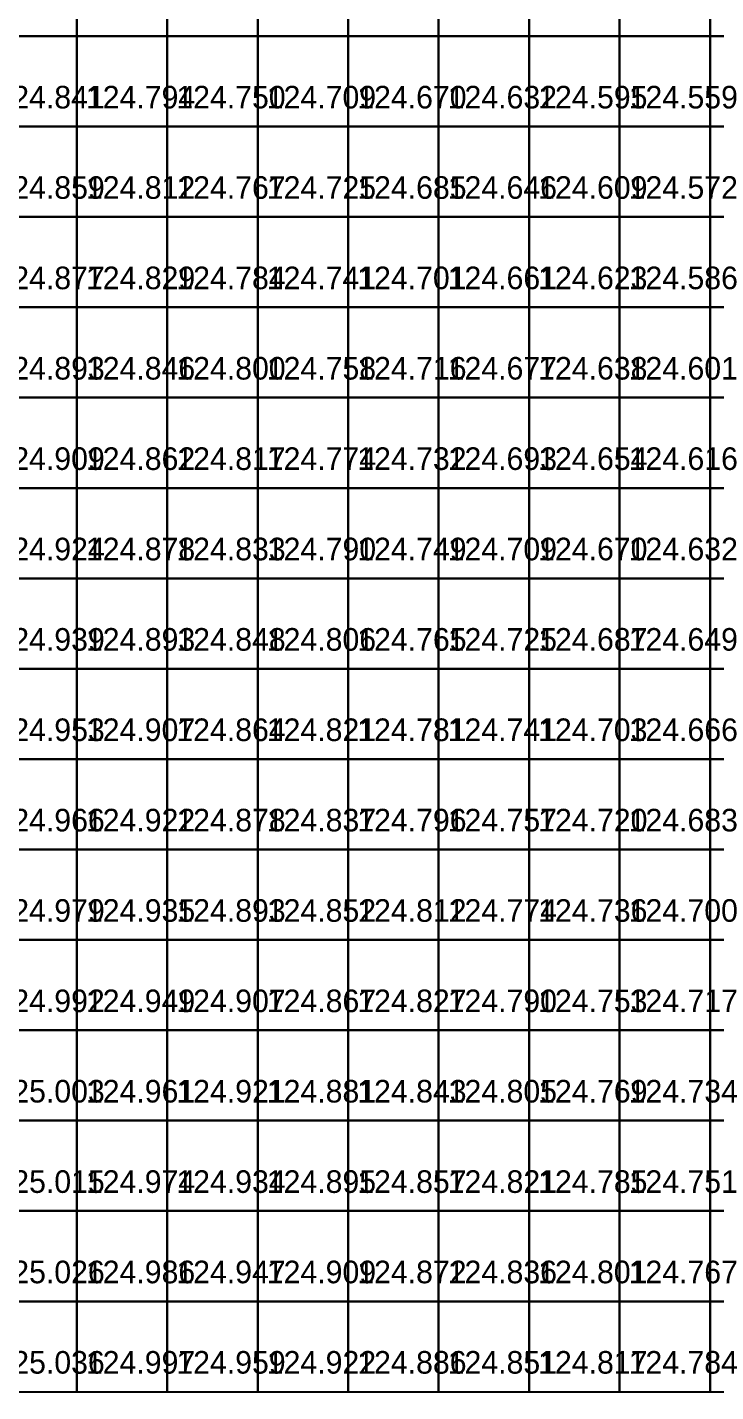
# Model space of a CAD drawing. Header units: metres. Extents: x 287857 to 287978, y 62957 to 63018.
# Drawn here: x 287940.38 to 287947.99, y 62956.83 to 62971.93 of the extents above; entities that cross this region are included whole.
import ezdxf

# ---------------------------------------------------------------- set-up
doc = ezdxf.new("R2010")
doc.units = ezdxf.units.M
doc.layers.add('CIVILS-INTERP', color=7, linetype='Continuous', true_color=0x64748b)
doc.layers.add('CIVILS-LEVEL-TXT', color=7, linetype='Continuous', true_color=0x38bdf8)

msp = doc.modelspace()

# ---------------------------------------------------------------- linework, layer by layer
at = {"layer": 'CIVILS-INTERP'}
for points in [[(287939.925, 62971.831, 124.823), (287940.925, 62971.831, 124.823), (287940.925, 62972.831, 124.823), (287939.925, 62972.831, 124.823), (287939.925, 62971.831, 124.823)], [(287940.925, 62971.831, 124.776), (287941.925, 62971.831, 124.776), (287941.925, 62972.831, 124.776), (287940.925, 62972.831, 124.776), (287940.925, 62971.831, 124.776)], [(287941.925, 62971.831, 124.732), (287942.925, 62971.831, 124.732), (287942.925, 62972.831, 124.732), (287941.925, 62972.831, 124.732), (287941.925, 62971.831, 124.732)], [(287942.925, 62971.831, 124.692), (287943.925, 62971.831, 124.692), (287943.925, 62972.831, 124.692), (287942.925, 62972.831, 124.692), (287942.925, 62971.831, 124.692)], [(287943.925, 62971.831, 124.655), (287944.925, 62971.831, 124.655), (287944.925, 62972.831, 124.655), (287943.925, 62972.831, 124.655), (287943.925, 62971.831, 124.655)], [(287944.925, 62971.831, 124.619), (287945.925, 62971.831, 124.619), (287945.925, 62972.831, 124.619), (287944.925, 62972.831, 124.619), (287944.925, 62971.831, 124.619)], [(287945.925, 62971.831, 124.583), (287946.925, 62971.831, 124.583), (287946.925, 62972.831, 124.583), (287945.925, 62972.831, 124.583), (287945.925, 62971.831, 124.583)], [(287946.925, 62971.831, 124.548), (287947.925, 62971.831, 124.548), (287947.925, 62972.831, 124.548), (287946.925, 62972.831, 124.548), (287946.925, 62971.831, 124.548)], [(287947.925, 62971.831, 124.511), (287948.925, 62971.831, 124.511), (287948.925, 62972.831, 124.511), (287947.925, 62972.831, 124.511), (287947.925, 62971.831, 124.511)], [(287939.925, 62970.831, 124.841), (287940.925, 62970.831, 124.841), (287940.925, 62971.831, 124.841), (287939.925, 62971.831, 124.841), (287939.925, 62970.831, 124.841)], [(287940.925, 62970.831, 124.794), (287941.925, 62970.831, 124.794), (287941.925, 62971.831, 124.794), (287940.925, 62971.831, 124.794), (287940.925, 62970.831, 124.794)], [(287941.925, 62970.831, 124.75), (287942.925, 62970.831, 124.75), (287942.925, 62971.831, 124.75), (287941.925, 62971.831, 124.75), (287941.925, 62970.831, 124.75)], [(287942.925, 62970.831, 124.709), (287943.925, 62970.831, 124.709), (287943.925, 62971.831, 124.709), (287942.925, 62971.831, 124.709), (287942.925, 62970.831, 124.709)], [(287943.925, 62970.831, 124.67), (287944.925, 62970.831, 124.67), (287944.925, 62971.831, 124.67), (287943.925, 62971.831, 124.67), (287943.925, 62970.831, 124.67)], [(287944.925, 62970.831, 124.632), (287945.925, 62970.831, 124.632), (287945.925, 62971.831, 124.632), (287944.925, 62971.831, 124.632), (287944.925, 62970.831, 124.632)], [(287945.925, 62970.831, 124.595), (287946.925, 62970.831, 124.595), (287946.925, 62971.831, 124.595), (287945.925, 62971.831, 124.595), (287945.925, 62970.831, 124.595)], [(287946.925, 62970.831, 124.559), (287947.925, 62970.831, 124.559), (287947.925, 62971.831, 124.559), (287946.925, 62971.831, 124.559), (287946.925, 62970.831, 124.559)], [(287947.925, 62970.831, 124.522), (287948.925, 62970.831, 124.522), (287948.925, 62971.831, 124.522), (287947.925, 62971.831, 124.522), (287947.925, 62970.831, 124.522)], [(287939.925, 62969.831, 124.859), (287940.925, 62969.831, 124.859), (287940.925, 62970.831, 124.859), (287939.925, 62970.831, 124.859), (287939.925, 62969.831, 124.859)], [(287940.925, 62969.831, 124.812), (287941.925, 62969.831, 124.812), (287941.925, 62970.831, 124.812), (287940.925, 62970.831, 124.812), (287940.925, 62969.831, 124.812)], [(287941.925, 62969.831, 124.767), (287942.925, 62969.831, 124.767), (287942.925, 62970.831, 124.767), (287941.925, 62970.831, 124.767), (287941.925, 62969.831, 124.767)], [(287942.925, 62969.831, 124.725), (287943.925, 62969.831, 124.725), (287943.925, 62970.831, 124.725), (287942.925, 62970.831, 124.725), (287942.925, 62969.831, 124.725)], [(287943.925, 62969.831, 124.685), (287944.925, 62969.831, 124.685), (287944.925, 62970.831, 124.685), (287943.925, 62970.831, 124.685), (287943.925, 62969.831, 124.685)], [(287944.925, 62969.831, 124.646), (287945.925, 62969.831, 124.646), (287945.925, 62970.831, 124.646), (287944.925, 62970.831, 124.646), (287944.925, 62969.831, 124.646)], [(287945.925, 62969.831, 124.609), (287946.925, 62969.831, 124.609), (287946.925, 62970.831, 124.609), (287945.925, 62970.831, 124.609), (287945.925, 62969.831, 124.609)], [(287946.925, 62969.831, 124.572), (287947.925, 62969.831, 124.572), (287947.925, 62970.831, 124.572), (287946.925, 62970.831, 124.572), (287946.925, 62969.831, 124.572)], [(287947.925, 62969.831, 124.535), (287948.925, 62969.831, 124.535), (287948.925, 62970.831, 124.535), (287947.925, 62970.831, 124.535), (287947.925, 62969.831, 124.535)], [(287939.925, 62968.831, 124.877), (287940.925, 62968.831, 124.877), (287940.925, 62969.831, 124.877), (287939.925, 62969.831, 124.877), (287939.925, 62968.831, 124.877)], [(287940.925, 62968.831, 124.829), (287941.925, 62968.831, 124.829), (287941.925, 62969.831, 124.829), (287940.925, 62969.831, 124.829), (287940.925, 62968.831, 124.829)], [(287941.925, 62968.831, 124.784), (287942.925, 62968.831, 124.784), (287942.925, 62969.831, 124.784), (287941.925, 62969.831, 124.784), (287941.925, 62968.831, 124.784)], [(287942.925, 62968.831, 124.741), (287943.925, 62968.831, 124.741), (287943.925, 62969.831, 124.741), (287942.925, 62969.831, 124.741), (287942.925, 62968.831, 124.741)], [(287943.925, 62968.831, 124.701), (287944.925, 62968.831, 124.701), (287944.925, 62969.831, 124.701), (287943.925, 62969.831, 124.701), (287943.925, 62968.831, 124.701)], [(287944.925, 62968.831, 124.661), (287945.925, 62968.831, 124.661), (287945.925, 62969.831, 124.661), (287944.925, 62969.831, 124.661), (287944.925, 62968.831, 124.661)], [(287945.925, 62968.831, 124.623), (287946.925, 62968.831, 124.623), (287946.925, 62969.831, 124.623), (287945.925, 62969.831, 124.623), (287945.925, 62968.831, 124.623)], [(287946.925, 62968.831, 124.586), (287947.925, 62968.831, 124.586), (287947.925, 62969.831, 124.586), (287946.925, 62969.831, 124.586), (287946.925, 62968.831, 124.586)], [(287947.925, 62968.831, 124.548), (287948.925, 62968.831, 124.548), (287948.925, 62969.831, 124.548), (287947.925, 62969.831, 124.548), (287947.925, 62968.831, 124.548)], [(287939.925, 62967.831, 124.893), (287940.925, 62967.831, 124.893), (287940.925, 62968.831, 124.893), (287939.925, 62968.831, 124.893), (287939.925, 62967.831, 124.893)], [(287940.925, 62967.831, 124.846), (287941.925, 62967.831, 124.846), (287941.925, 62968.831, 124.846), (287940.925, 62968.831, 124.846), (287940.925, 62967.831, 124.846)], [(287941.925, 62967.831, 124.8), (287942.925, 62967.831, 124.8), (287942.925, 62968.831, 124.8), (287941.925, 62968.831, 124.8), (287941.925, 62967.831, 124.8)], [(287942.925, 62967.831, 124.758), (287943.925, 62967.831, 124.758), (287943.925, 62968.831, 124.758), (287942.925, 62968.831, 124.758), (287942.925, 62967.831, 124.758)], [(287943.925, 62967.831, 124.716), (287944.925, 62967.831, 124.716), (287944.925, 62968.831, 124.716), (287943.925, 62968.831, 124.716), (287943.925, 62967.831, 124.716)], [(287944.925, 62967.831, 124.677), (287945.925, 62967.831, 124.677), (287945.925, 62968.831, 124.677), (287944.925, 62968.831, 124.677), (287944.925, 62967.831, 124.677)], [(287945.925, 62967.831, 124.638), (287946.925, 62967.831, 124.638), (287946.925, 62968.831, 124.638), (287945.925, 62968.831, 124.638), (287945.925, 62967.831, 124.638)], [(287946.925, 62967.831, 124.601), (287947.925, 62967.831, 124.601), (287947.925, 62968.831, 124.601), (287946.925, 62968.831, 124.601), (287946.925, 62967.831, 124.601)], [(287947.925, 62967.831, 124.563), (287948.925, 62967.831, 124.563), (287948.925, 62968.831, 124.563), (287947.925, 62968.831, 124.563), (287947.925, 62967.831, 124.563)], [(287939.925, 62966.831, 124.909), (287940.925, 62966.831, 124.909), (287940.925, 62967.831, 124.909), (287939.925, 62967.831, 124.909), (287939.925, 62966.831, 124.909)], [(287940.925, 62966.831, 124.862), (287941.925, 62966.831, 124.862), (287941.925, 62967.831, 124.862), (287940.925, 62967.831, 124.862), (287940.925, 62966.831, 124.862)], [(287941.925, 62966.831, 124.817), (287942.925, 62966.831, 124.817), (287942.925, 62967.831, 124.817), (287941.925, 62967.831, 124.817), (287941.925, 62966.831, 124.817)], [(287942.925, 62966.831, 124.774), (287943.925, 62966.831, 124.774), (287943.925, 62967.831, 124.774), (287942.925, 62967.831, 124.774), (287942.925, 62966.831, 124.774)], [(287943.925, 62966.831, 124.732), (287944.925, 62966.831, 124.732), (287944.925, 62967.831, 124.732), (287943.925, 62967.831, 124.732), (287943.925, 62966.831, 124.732)], [(287944.925, 62966.831, 124.693), (287945.925, 62966.831, 124.693), (287945.925, 62967.831, 124.693), (287944.925, 62967.831, 124.693), (287944.925, 62966.831, 124.693)], [(287945.925, 62966.831, 124.654), (287946.925, 62966.831, 124.654), (287946.925, 62967.831, 124.654), (287945.925, 62967.831, 124.654), (287945.925, 62966.831, 124.654)], [(287946.925, 62966.831, 124.616), (287947.925, 62966.831, 124.616), (287947.925, 62967.831, 124.616), (287946.925, 62967.831, 124.616), (287946.925, 62966.831, 124.616)], [(287947.925, 62966.831, 124.579), (287948.925, 62966.831, 124.579), (287948.925, 62967.831, 124.579), (287947.925, 62967.831, 124.579), (287947.925, 62966.831, 124.579)], [(287939.925, 62965.831, 124.924), (287940.925, 62965.831, 124.924), (287940.925, 62966.831, 124.924), (287939.925, 62966.831, 124.924), (287939.925, 62965.831, 124.924)], [(287940.925, 62965.831, 124.878), (287941.925, 62965.831, 124.878), (287941.925, 62966.831, 124.878), (287940.925, 62966.831, 124.878), (287940.925, 62965.831, 124.878)], [(287941.925, 62965.831, 124.833), (287942.925, 62965.831, 124.833), (287942.925, 62966.831, 124.833), (287941.925, 62966.831, 124.833), (287941.925, 62965.831, 124.833)], [(287942.925, 62965.831, 124.79), (287943.925, 62965.831, 124.79), (287943.925, 62966.831, 124.79), (287942.925, 62966.831, 124.79), (287942.925, 62965.831, 124.79)], [(287943.925, 62965.831, 124.749), (287944.925, 62965.831, 124.749), (287944.925, 62966.831, 124.749), (287943.925, 62966.831, 124.749), (287943.925, 62965.831, 124.749)], [(287944.925, 62965.831, 124.709), (287945.925, 62965.831, 124.709), (287945.925, 62966.831, 124.709), (287944.925, 62966.831, 124.709), (287944.925, 62965.831, 124.709)], [(287945.925, 62965.831, 124.67), (287946.925, 62965.831, 124.67), (287946.925, 62966.831, 124.67), (287945.925, 62966.831, 124.67), (287945.925, 62965.831, 124.67)], [(287946.925, 62965.831, 124.632), (287947.925, 62965.831, 124.632), (287947.925, 62966.831, 124.632), (287946.925, 62966.831, 124.632), (287946.925, 62965.831, 124.632)], [(287947.925, 62965.831, 124.596), (287948.925, 62965.831, 124.596), (287948.925, 62966.831, 124.596), (287947.925, 62966.831, 124.596), (287947.925, 62965.831, 124.596)], [(287939.925, 62964.831, 124.939), (287940.925, 62964.831, 124.939), (287940.925, 62965.831, 124.939), (287939.925, 62965.831, 124.939), (287939.925, 62964.831, 124.939)], [(287940.925, 62964.831, 124.893), (287941.925, 62964.831, 124.893), (287941.925, 62965.831, 124.893), (287940.925, 62965.831, 124.893), (287940.925, 62964.831, 124.893)], [(287941.925, 62964.831, 124.848), (287942.925, 62964.831, 124.848), (287942.925, 62965.831, 124.848), (287941.925, 62965.831, 124.848), (287941.925, 62964.831, 124.848)], [(287942.925, 62964.831, 124.806), (287943.925, 62964.831, 124.806), (287943.925, 62965.831, 124.806), (287942.925, 62965.831, 124.806), (287942.925, 62964.831, 124.806)], [(287943.925, 62964.831, 124.765), (287944.925, 62964.831, 124.765), (287944.925, 62965.831, 124.765), (287943.925, 62965.831, 124.765), (287943.925, 62964.831, 124.765)], [(287944.925, 62964.831, 124.725), (287945.925, 62964.831, 124.725), (287945.925, 62965.831, 124.725), (287944.925, 62965.831, 124.725), (287944.925, 62964.831, 124.725)], [(287945.925, 62964.831, 124.687), (287946.925, 62964.831, 124.687), (287946.925, 62965.831, 124.687), (287945.925, 62965.831, 124.687), (287945.925, 62964.831, 124.687)], [(287946.925, 62964.831, 124.649), (287947.925, 62964.831, 124.649), (287947.925, 62965.831, 124.649), (287946.925, 62965.831, 124.649), (287946.925, 62964.831, 124.649)], [(287947.925, 62964.831, 124.613), (287948.925, 62964.831, 124.613), (287948.925, 62965.831, 124.613), (287947.925, 62965.831, 124.613), (287947.925, 62964.831, 124.613)], [(287939.925, 62963.831, 124.953), (287940.925, 62963.831, 124.953), (287940.925, 62964.831, 124.953), (287939.925, 62964.831, 124.953), (287939.925, 62963.831, 124.953)], [(287940.925, 62963.831, 124.907), (287941.925, 62963.831, 124.907), (287941.925, 62964.831, 124.907), (287940.925, 62964.831, 124.907), (287940.925, 62963.831, 124.907)], [(287941.925, 62963.831, 124.864), (287942.925, 62963.831, 124.864), (287942.925, 62964.831, 124.864), (287941.925, 62964.831, 124.864), (287941.925, 62963.831, 124.864)], [(287942.925, 62963.831, 124.821), (287943.925, 62963.831, 124.821), (287943.925, 62964.831, 124.821), (287942.925, 62964.831, 124.821), (287942.925, 62963.831, 124.821)], [(287943.925, 62963.831, 124.781), (287944.925, 62963.831, 124.781), (287944.925, 62964.831, 124.781), (287943.925, 62964.831, 124.781), (287943.925, 62963.831, 124.781)], [(287944.925, 62963.831, 124.741), (287945.925, 62963.831, 124.741), (287945.925, 62964.831, 124.741), (287944.925, 62964.831, 124.741), (287944.925, 62963.831, 124.741)], [(287945.925, 62963.831, 124.703), (287946.925, 62963.831, 124.703), (287946.925, 62964.831, 124.703), (287945.925, 62964.831, 124.703), (287945.925, 62963.831, 124.703)], [(287946.925, 62963.831, 124.666), (287947.925, 62963.831, 124.666), (287947.925, 62964.831, 124.666), (287946.925, 62964.831, 124.666), (287946.925, 62963.831, 124.666)], [(287947.925, 62963.831, 124.63), (287948.925, 62963.831, 124.63), (287948.925, 62964.831, 124.63), (287947.925, 62964.831, 124.63), (287947.925, 62963.831, 124.63)], [(287939.925, 62962.831, 124.966), (287940.925, 62962.831, 124.966), (287940.925, 62963.831, 124.966), (287939.925, 62963.831, 124.966), (287939.925, 62962.831, 124.966)], [(287940.925, 62962.831, 124.922), (287941.925, 62962.831, 124.922), (287941.925, 62963.831, 124.922), (287940.925, 62963.831, 124.922), (287940.925, 62962.831, 124.922)], [(287941.925, 62962.831, 124.878), (287942.925, 62962.831, 124.878), (287942.925, 62963.831, 124.878), (287941.925, 62963.831, 124.878), (287941.925, 62962.831, 124.878)], [(287942.925, 62962.831, 124.837), (287943.925, 62962.831, 124.837), (287943.925, 62963.831, 124.837), (287942.925, 62963.831, 124.837), (287942.925, 62962.831, 124.837)], [(287943.925, 62962.831, 124.796), (287944.925, 62962.831, 124.796), (287944.925, 62963.831, 124.796), (287943.925, 62963.831, 124.796), (287943.925, 62962.831, 124.796)], [(287944.925, 62962.831, 124.757), (287945.925, 62962.831, 124.757), (287945.925, 62963.831, 124.757), (287944.925, 62963.831, 124.757), (287944.925, 62962.831, 124.757)], [(287945.925, 62962.831, 124.72), (287946.925, 62962.831, 124.72), (287946.925, 62963.831, 124.72), (287945.925, 62963.831, 124.72), (287945.925, 62962.831, 124.72)], [(287946.925, 62962.831, 124.683), (287947.925, 62962.831, 124.683), (287947.925, 62963.831, 124.683), (287946.925, 62963.831, 124.683), (287946.925, 62962.831, 124.683)], [(287947.925, 62962.831, 124.647), (287948.925, 62962.831, 124.647), (287948.925, 62963.831, 124.647), (287947.925, 62963.831, 124.647), (287947.925, 62962.831, 124.647)], [(287939.925, 62961.831, 124.979), (287940.925, 62961.831, 124.979), (287940.925, 62962.831, 124.979), (287939.925, 62962.831, 124.979), (287939.925, 62961.831, 124.979)], [(287940.925, 62961.831, 124.935), (287941.925, 62961.831, 124.935), (287941.925, 62962.831, 124.935), (287940.925, 62962.831, 124.935), (287940.925, 62961.831, 124.935)], [(287941.925, 62961.831, 124.893), (287942.925, 62961.831, 124.893), (287942.925, 62962.831, 124.893), (287941.925, 62962.831, 124.893), (287941.925, 62961.831, 124.893)], [(287942.925, 62961.831, 124.852), (287943.925, 62961.831, 124.852), (287943.925, 62962.831, 124.852), (287942.925, 62962.831, 124.852), (287942.925, 62961.831, 124.852)], [(287943.925, 62961.831, 124.812), (287944.925, 62961.831, 124.812), (287944.925, 62962.831, 124.812), (287943.925, 62962.831, 124.812), (287943.925, 62961.831, 124.812)], [(287944.925, 62961.831, 124.774), (287945.925, 62961.831, 124.774), (287945.925, 62962.831, 124.774), (287944.925, 62962.831, 124.774), (287944.925, 62961.831, 124.774)], [(287945.925, 62961.831, 124.736), (287946.925, 62961.831, 124.736), (287946.925, 62962.831, 124.736), (287945.925, 62962.831, 124.736), (287945.925, 62961.831, 124.736)], [(287946.925, 62961.831, 124.7), (287947.925, 62961.831, 124.7), (287947.925, 62962.831, 124.7), (287946.925, 62962.831, 124.7), (287946.925, 62961.831, 124.7)], [(287947.925, 62961.831, 124.665), (287948.925, 62961.831, 124.665), (287948.925, 62962.831, 124.665), (287947.925, 62962.831, 124.665), (287947.925, 62961.831, 124.665)], [(287939.925, 62960.831, 124.992), (287940.925, 62960.831, 124.992), (287940.925, 62961.831, 124.992), (287939.925, 62961.831, 124.992), (287939.925, 62960.831, 124.992)], [(287940.925, 62960.831, 124.949), (287941.925, 62960.831, 124.949), (287941.925, 62961.831, 124.949), (287940.925, 62961.831, 124.949), (287940.925, 62960.831, 124.949)], [(287941.925, 62960.831, 124.907), (287942.925, 62960.831, 124.907), (287942.925, 62961.831, 124.907), (287941.925, 62961.831, 124.907), (287941.925, 62960.831, 124.907)], [(287942.925, 62960.831, 124.867), (287943.925, 62960.831, 124.867), (287943.925, 62961.831, 124.867), (287942.925, 62961.831, 124.867), (287942.925, 62960.831, 124.867)], [(287943.925, 62960.831, 124.827), (287944.925, 62960.831, 124.827), (287944.925, 62961.831, 124.827), (287943.925, 62961.831, 124.827), (287943.925, 62960.831, 124.827)], [(287944.925, 62960.831, 124.79), (287945.925, 62960.831, 124.79), (287945.925, 62961.831, 124.79), (287944.925, 62961.831, 124.79), (287944.925, 62960.831, 124.79)], [(287945.925, 62960.831, 124.753), (287946.925, 62960.831, 124.753), (287946.925, 62961.831, 124.753), (287945.925, 62961.831, 124.753), (287945.925, 62960.831, 124.753)], [(287946.925, 62960.831, 124.717), (287947.925, 62960.831, 124.717), (287947.925, 62961.831, 124.717), (287946.925, 62961.831, 124.717), (287946.925, 62960.831, 124.717)], [(287947.925, 62960.831, 124.682), (287948.925, 62960.831, 124.682), (287948.925, 62961.831, 124.682), (287947.925, 62961.831, 124.682), (287947.925, 62960.831, 124.682)], [(287939.925, 62959.831, 125.003), (287940.925, 62959.831, 125.003), (287940.925, 62960.831, 125.003), (287939.925, 62960.831, 125.003), (287939.925, 62959.831, 125.003)], [(287940.925, 62959.831, 124.961), (287941.925, 62959.831, 124.961), (287941.925, 62960.831, 124.961), (287940.925, 62960.831, 124.961), (287940.925, 62959.831, 124.961)], [(287941.925, 62959.831, 124.921), (287942.925, 62959.831, 124.921), (287942.925, 62960.831, 124.921), (287941.925, 62960.831, 124.921), (287941.925, 62959.831, 124.921)], [(287942.925, 62959.831, 124.881), (287943.925, 62959.831, 124.881), (287943.925, 62960.831, 124.881), (287942.925, 62960.831, 124.881), (287942.925, 62959.831, 124.881)], [(287943.925, 62959.831, 124.843), (287944.925, 62959.831, 124.843), (287944.925, 62960.831, 124.843), (287943.925, 62960.831, 124.843), (287943.925, 62959.831, 124.843)], [(287944.925, 62959.831, 124.805), (287945.925, 62959.831, 124.805), (287945.925, 62960.831, 124.805), (287944.925, 62960.831, 124.805), (287944.925, 62959.831, 124.805)], [(287945.925, 62959.831, 124.769), (287946.925, 62959.831, 124.769), (287946.925, 62960.831, 124.769), (287945.925, 62960.831, 124.769), (287945.925, 62959.831, 124.769)], [(287946.925, 62959.831, 124.734), (287947.925, 62959.831, 124.734), (287947.925, 62960.831, 124.734), (287946.925, 62960.831, 124.734), (287946.925, 62959.831, 124.734)], [(287947.925, 62959.831, 124.7), (287948.925, 62959.831, 124.7), (287948.925, 62960.831, 124.7), (287947.925, 62960.831, 124.7), (287947.925, 62959.831, 124.7)], [(287939.925, 62958.831, 125.015), (287940.925, 62958.831, 125.015), (287940.925, 62959.831, 125.015), (287939.925, 62959.831, 125.015), (287939.925, 62958.831, 125.015)], [(287940.925, 62958.831, 124.974), (287941.925, 62958.831, 124.974), (287941.925, 62959.831, 124.974), (287940.925, 62959.831, 124.974), (287940.925, 62958.831, 124.974)], [(287941.925, 62958.831, 124.934), (287942.925, 62958.831, 124.934), (287942.925, 62959.831, 124.934), (287941.925, 62959.831, 124.934), (287941.925, 62958.831, 124.934)], [(287942.925, 62958.831, 124.895), (287943.925, 62958.831, 124.895), (287943.925, 62959.831, 124.895), (287942.925, 62959.831, 124.895), (287942.925, 62958.831, 124.895)], [(287943.925, 62958.831, 124.857), (287944.925, 62958.831, 124.857), (287944.925, 62959.831, 124.857), (287943.925, 62959.831, 124.857), (287943.925, 62958.831, 124.857)], [(287944.925, 62958.831, 124.821), (287945.925, 62958.831, 124.821), (287945.925, 62959.831, 124.821), (287944.925, 62959.831, 124.821), (287944.925, 62958.831, 124.821)], [(287945.925, 62958.831, 124.785), (287946.925, 62958.831, 124.785), (287946.925, 62959.831, 124.785), (287945.925, 62959.831, 124.785), (287945.925, 62958.831, 124.785)], [(287946.925, 62958.831, 124.751), (287947.925, 62958.831, 124.751), (287947.925, 62959.831, 124.751), (287946.925, 62959.831, 124.751), (287946.925, 62958.831, 124.751)], [(287947.925, 62958.831, 124.717), (287948.925, 62958.831, 124.717), (287948.925, 62959.831, 124.717), (287947.925, 62959.831, 124.717), (287947.925, 62958.831, 124.717)], [(287939.925, 62957.831, 125.026), (287940.925, 62957.831, 125.026), (287940.925, 62958.831, 125.026), (287939.925, 62958.831, 125.026), (287939.925, 62957.831, 125.026)], [(287940.925, 62957.831, 124.986), (287941.925, 62957.831, 124.986), (287941.925, 62958.831, 124.986), (287940.925, 62958.831, 124.986), (287940.925, 62957.831, 124.986)], [(287941.925, 62957.831, 124.947), (287942.925, 62957.831, 124.947), (287942.925, 62958.831, 124.947), (287941.925, 62958.831, 124.947), (287941.925, 62957.831, 124.947)], [(287942.925, 62957.831, 124.909), (287943.925, 62957.831, 124.909), (287943.925, 62958.831, 124.909), (287942.925, 62958.831, 124.909), (287942.925, 62957.831, 124.909)], [(287943.925, 62957.831, 124.872), (287944.925, 62957.831, 124.872), (287944.925, 62958.831, 124.872), (287943.925, 62958.831, 124.872), (287943.925, 62957.831, 124.872)], [(287944.925, 62957.831, 124.836), (287945.925, 62957.831, 124.836), (287945.925, 62958.831, 124.836), (287944.925, 62958.831, 124.836), (287944.925, 62957.831, 124.836)], [(287945.925, 62957.831, 124.801), (287946.925, 62957.831, 124.801), (287946.925, 62958.831, 124.801), (287945.925, 62958.831, 124.801), (287945.925, 62957.831, 124.801)], [(287946.925, 62957.831, 124.767), (287947.925, 62957.831, 124.767), (287947.925, 62958.831, 124.767), (287946.925, 62958.831, 124.767), (287946.925, 62957.831, 124.767)], [(287947.925, 62957.831, 124.734), (287948.925, 62957.831, 124.734), (287948.925, 62958.831, 124.734), (287947.925, 62958.831, 124.734), (287947.925, 62957.831, 124.734)], [(287939.925, 62956.831, 125.036), (287940.925, 62956.831, 125.036), (287940.925, 62957.831, 125.036), (287939.925, 62957.831, 125.036), (287939.925, 62956.831, 125.036)], [(287940.925, 62956.831, 124.997), (287941.925, 62956.831, 124.997), (287941.925, 62957.831, 124.997), (287940.925, 62957.831, 124.997), (287940.925, 62956.831, 124.997)], [(287941.925, 62956.831, 124.959), (287942.925, 62956.831, 124.959), (287942.925, 62957.831, 124.959), (287941.925, 62957.831, 124.959), (287941.925, 62956.831, 124.959)], [(287942.925, 62956.831, 124.922), (287943.925, 62956.831, 124.922), (287943.925, 62957.831, 124.922), (287942.925, 62957.831, 124.922), (287942.925, 62956.831, 124.922)], [(287943.925, 62956.831, 124.886), (287944.925, 62956.831, 124.886), (287944.925, 62957.831, 124.886), (287943.925, 62957.831, 124.886), (287943.925, 62956.831, 124.886)], [(287944.925, 62956.831, 124.851), (287945.925, 62956.831, 124.851), (287945.925, 62957.831, 124.851), (287944.925, 62957.831, 124.851), (287944.925, 62956.831, 124.851)], [(287945.925, 62956.831, 124.817), (287946.925, 62956.831, 124.817), (287946.925, 62957.831, 124.817), (287945.925, 62957.831, 124.817), (287945.925, 62956.831, 124.817)], [(287946.925, 62956.831, 124.784), (287947.925, 62956.831, 124.784), (287947.925, 62957.831, 124.784), (287946.925, 62957.831, 124.784), (287946.925, 62956.831, 124.784)], [(287947.925, 62956.831, 124.751), (287948.925, 62956.831, 124.751), (287948.925, 62957.831, 124.751), (287947.925, 62957.831, 124.751), (287947.925, 62956.831, 124.751)]]:
    msp.add_polyline3d(points, dxfattribs=at)

# ---------------------------------------------------------------- texts
at = {"layer": 'CIVILS-LEVEL-TXT'}
for s, p in [('124.841', (287940.025, 62971.031, 124.841)), ('124.794', (287941.025, 62971.031, 124.794)), ('124.750', (287942.025, 62971.031, 124.75)), ('124.709', (287943.025, 62971.031, 124.709)), ('124.670', (287944.025, 62971.031, 124.67)), ('124.632', (287945.025, 62971.031, 124.632)), ('124.595', (287946.025, 62971.031, 124.595)), ('124.559', (287947.025, 62971.031, 124.559)), ('124.859', (287940.025, 62970.031, 124.859)), ('124.812', (287941.025, 62970.031, 124.812)), ('124.767', (287942.025, 62970.031, 124.767)), ('124.725', (287943.025, 62970.031, 124.725)), ('124.685', (287944.025, 62970.031, 124.685)), ('124.646', (287945.025, 62970.031, 124.646)), ('124.609', (287946.025, 62970.031, 124.609)), ('124.572', (287947.025, 62970.031, 124.572)), ('124.877', (287940.025, 62969.031, 124.877)), ('124.829', (287941.025, 62969.031, 124.829)), ('124.784', (287942.025, 62969.031, 124.784)), ('124.741', (287943.025, 62969.031, 124.741)), ('124.701', (287944.025, 62969.031, 124.701)), ('124.661', (287945.025, 62969.031, 124.661)), ('124.623', (287946.025, 62969.031, 124.623)), ('124.586', (287947.025, 62969.031, 124.586)), ('124.893', (287940.025, 62968.031, 124.893)), ('124.846', (287941.025, 62968.031, 124.846)), ('124.800', (287942.025, 62968.031, 124.8)), ('124.758', (287943.025, 62968.031, 124.758)), ('124.716', (287944.025, 62968.031, 124.716)), ('124.677', (287945.025, 62968.031, 124.677)), ('124.638', (287946.025, 62968.031, 124.638)), ('124.601', (287947.025, 62968.031, 124.601)), ('124.909', (287940.025, 62967.031, 124.909)), ('124.862', (287941.025, 62967.031, 124.862)), ('124.817', (287942.025, 62967.031, 124.817)), ('124.774', (287943.025, 62967.031, 124.774)), ('124.732', (287944.025, 62967.031, 124.732)), ('124.693', (287945.025, 62967.031, 124.693)), ('124.654', (287946.025, 62967.031, 124.654)), ('124.616', (287947.025, 62967.031, 124.616)), ('124.924', (287940.025, 62966.031, 124.924)), ('124.878', (287941.025, 62966.031, 124.878)), ('124.833', (287942.025, 62966.031, 124.833)), ('124.790', (287943.025, 62966.031, 124.79)), ('124.749', (287944.025, 62966.031, 124.749)), ('124.709', (287945.025, 62966.031, 124.709)), ('124.670', (287946.025, 62966.031, 124.67)), ('124.632', (287947.025, 62966.031, 124.632)), ('124.939', (287940.025, 62965.031, 124.939)), ('124.893', (287941.025, 62965.031, 124.893)), ('124.848', (287942.025, 62965.031, 124.848)), ('124.806', (287943.025, 62965.031, 124.806)), ('124.765', (287944.025, 62965.031, 124.765)), ('124.725', (287945.025, 62965.031, 124.725)), ('124.687', (287946.025, 62965.031, 124.687)), ('124.649', (287947.025, 62965.031, 124.649)), ('124.953', (287940.025, 62964.031, 124.953)), ('124.907', (287941.025, 62964.031, 124.907)), ('124.864', (287942.025, 62964.031, 124.864)), ('124.821', (287943.025, 62964.031, 124.821)), ('124.781', (287944.025, 62964.031, 124.781)), ('124.741', (287945.025, 62964.031, 124.741)), ('124.703', (287946.025, 62964.031, 124.703)), ('124.666', (287947.025, 62964.031, 124.666)), ('124.966', (287940.025, 62963.031, 124.966)), ('124.922', (287941.025, 62963.031, 124.922)), ('124.878', (287942.025, 62963.031, 124.878)), ('124.837', (287943.025, 62963.031, 124.837)), ('124.796', (287944.025, 62963.031, 124.796)), ('124.757', (287945.025, 62963.031, 124.757)), ('124.720', (287946.025, 62963.031, 124.72)), ('124.683', (287947.025, 62963.031, 124.683)), ('124.979', (287940.025, 62962.031, 124.979)), ('124.935', (287941.025, 62962.031, 124.935)), ('124.893', (287942.025, 62962.031, 124.893)), ('124.852', (287943.025, 62962.031, 124.852)), ('124.812', (287944.025, 62962.031, 124.812)), ('124.774', (287945.025, 62962.031, 124.774)), ('124.736', (287946.025, 62962.031, 124.736)), ('124.700', (287947.025, 62962.031, 124.7)), ('124.992', (287940.025, 62961.031, 124.992)), ('124.949', (287941.025, 62961.031, 124.949)), ('124.907', (287942.025, 62961.031, 124.907)), ('124.867', (287943.025, 62961.031, 124.867)), ('124.827', (287944.025, 62961.031, 124.827)), ('124.790', (287945.025, 62961.031, 124.79)), ('124.753', (287946.025, 62961.031, 124.753)), ('124.717', (287947.025, 62961.031, 124.717)), ('125.003', (287940.025, 62960.031, 125.003)), ('124.961', (287941.025, 62960.031, 124.961)), ('124.921', (287942.025, 62960.031, 124.921)), ('124.881', (287943.025, 62960.031, 124.881)), ('124.843', (287944.025, 62960.031, 124.843)), ('124.805', (287945.025, 62960.031, 124.805)), ('124.769', (287946.025, 62960.031, 124.769)), ('124.734', (287947.025, 62960.031, 124.734)), ('125.015', (287940.025, 62959.031, 125.015)), ('124.974', (287941.025, 62959.031, 124.974)), ('124.934', (287942.025, 62959.031, 124.934)), ('124.895', (287943.025, 62959.031, 124.895)), ('124.857', (287944.025, 62959.031, 124.857)), ('124.821', (287945.025, 62959.031, 124.821)), ('124.785', (287946.025, 62959.031, 124.785)), ('124.751', (287947.025, 62959.031, 124.751)), ('125.026', (287940.025, 62958.031, 125.026)), ('124.986', (287941.025, 62958.031, 124.986)), ('124.947', (287942.025, 62958.031, 124.947)), ('124.909', (287943.025, 62958.031, 124.909)), ('124.872', (287944.025, 62958.031, 124.872)), ('124.836', (287945.025, 62958.031, 124.836)), ('124.801', (287946.025, 62958.031, 124.801)), ('124.767', (287947.025, 62958.031, 124.767)), ('125.036', (287940.025, 62957.031, 125.036)), ('124.997', (287941.025, 62957.031, 124.997)), ('124.959', (287942.025, 62957.031, 124.959)), ('124.922', (287943.025, 62957.031, 124.922)), ('124.886', (287944.025, 62957.031, 124.886)), ('124.851', (287945.025, 62957.031, 124.851)), ('124.817', (287946.025, 62957.031, 124.817)), ('124.784', (287947.025, 62957.031, 124.784))]:
    msp.add_text(s, height=0.25, dxfattribs=at).set_placement(p)

doc.saveas('drawing.dxf')
